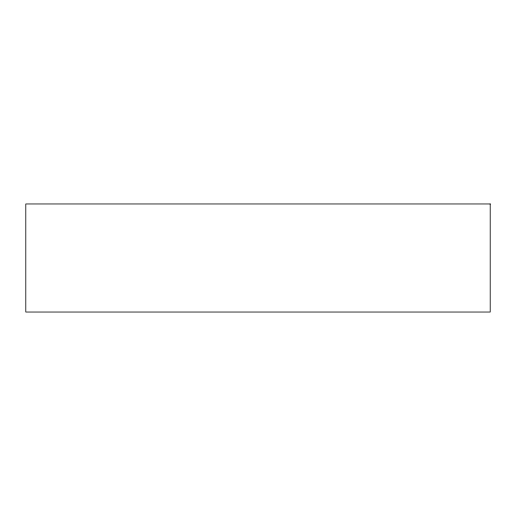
<?xml version="1.0" encoding="UTF-8"?>
<svg xmlns="http://www.w3.org/2000/svg" width="516" height="516" viewBox="0 0 516 516"><rect width="100%" height="100%" fill="white"/><g stroke="black" fill="none" stroke-linecap="round" stroke-linejoin="round"><path stroke-width="0.77" d="M490.2 203.962L25.8 203.962L25.8 312.038L490.2 312.038L490.2 203.962"/></g></svg>
